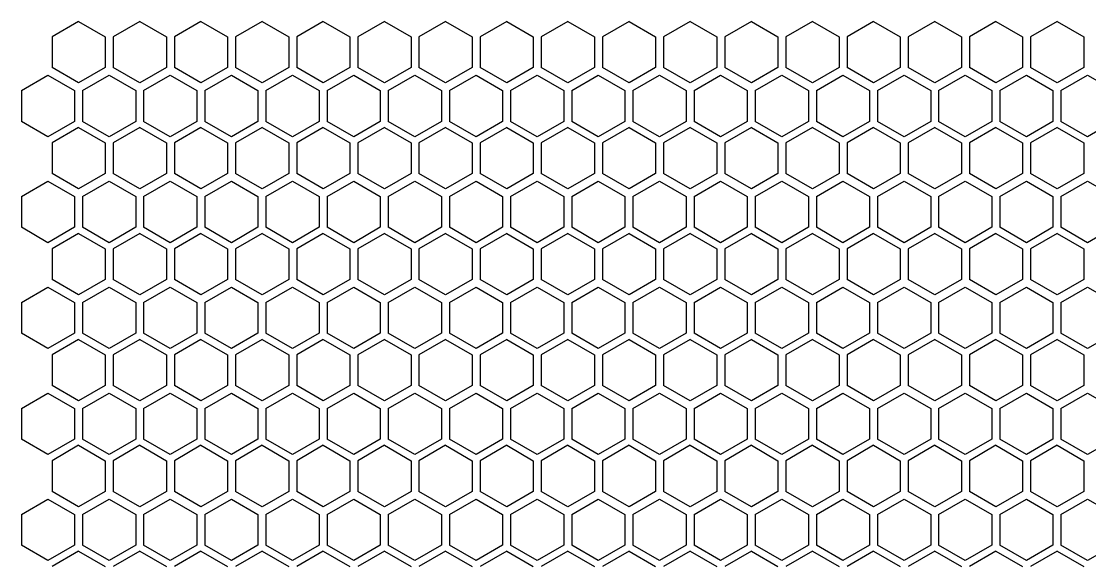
# Model space of a CAD drawing. Header units: millimetres. Extents: x 55614 to 110757, y -66981 to -47484.
# Drawn here: x 63302 to 63462.7, y -50292.7 to -50211.2 of the extents above; entities that cross this region are included whole.
import ezdxf

# ---------------------------------------------------------------- set-up
doc = ezdxf.new("R2010")
doc.units = ezdxf.units.MM
doc.layers.add('4215-0412-2_0', color=7, linetype='Continuous')
doc.layers.add('THICK', color=7, linetype='Continuous', lineweight=0)

# ---------------------------------------------------------------- blocks, each defined once
blk = doc.blocks.new('2-1725')
at = {"layer": '4215-0412-2_0', "color": 7, "linetype": 'Continuous'}
for p, q in [((-17776.18, -71637.27), (-17780.18, -71639.58)), ((-17776.18, -71637.27), (-17772.18, -71639.58)), ((-17766.98, -71637.27), (-17770.98, -71639.58)), ((-17766.98, -71637.27), (-17762.98, -71639.58)), ((-17757.78, -71637.27), (-17761.78, -71639.58)), ((-17757.78, -71637.27), (-17753.78, -71639.58)), ((-17748.58, -71637.27), (-17752.58, -71639.58)), ((-17748.58, -71637.27), (-17744.58, -71639.58)), ((-17739.38, -71637.27), (-17743.38, -71639.58)), ((-17739.38, -71637.27), (-17735.38, -71639.58)), ((-17730.18, -71637.27), (-17734.18, -71639.58)), ((-17730.18, -71637.27), (-17726.18, -71639.58)), ((-17720.98, -71637.27), (-17724.98, -71639.58)), ((-17720.98, -71637.27), (-17716.98, -71639.58)), ((-17711.78, -71637.27), (-17715.78, -71639.58)), ((-17711.78, -71637.27), (-17707.78, -71639.58)), ((-17702.58, -71637.27), (-17706.58, -71639.58)), ((-17702.58, -71637.27), (-17698.58, -71639.58)), ((-17693.38, -71637.27), (-17697.38, -71639.58)), ((-17693.38, -71637.27), (-17689.38, -71639.58)), ((-17684.18, -71637.27), (-17688.18, -71639.58)), ((-17684.18, -71637.27), (-17680.18, -71639.58)), ((-17674.98, -71637.27), (-17678.98, -71639.58)), ((-17674.98, -71637.27), (-17670.98, -71639.58)), ((-17665.78, -71637.27), (-17669.78, -71639.58)), ((-17665.78, -71637.27), (-17661.78, -71639.58)), ((-17656.58, -71637.27), (-17660.58, -71639.58)), ((-17656.58, -71637.27), (-17652.58, -71639.58)), ((-17647.38, -71637.27), (-17651.38, -71639.58)), ((-17647.38, -71637.27), (-17643.38, -71639.58)), ((-17638.18, -71637.27), (-17642.18, -71639.58)), ((-17638.18, -71637.27), (-17634.18, -71639.58)), ((-17628.98, -71637.27), (-17632.98, -71639.58)), ((-17628.98, -71637.27), (-17624.98, -71639.58)), ((-17780.18, -71639.58), (-17780.18, -71644.2)), ((-17772.18, -71639.58), (-17772.18, -71644.2)), ((-17770.98, -71639.58), (-17770.98, -71644.2)), ((-17762.98, -71639.58), (-17762.98, -71644.2)), ((-17761.78, -71639.58), (-17761.78, -71644.2)), ((-17753.78, -71639.58), (-17753.78, -71644.2)), ((-17752.58, -71639.58), (-17752.58, -71644.2)), ((-17744.58, -71639.58), (-17744.58, -71644.2)), ((-17743.38, -71639.58), (-17743.38, -71644.2)), ((-17735.38, -71639.58), (-17735.38, -71644.2)), ((-17734.18, -71639.58), (-17734.18, -71644.2)), ((-17726.18, -71639.58), (-17726.18, -71644.2)), ((-17724.98, -71639.58), (-17724.98, -71644.2)), ((-17716.98, -71639.58), (-17716.98, -71644.2)), ((-17715.78, -71639.58), (-17715.78, -71644.2)), ((-17707.78, -71639.58), (-17707.78, -71644.2)), ((-17706.58, -71639.58), (-17706.58, -71644.2)), ((-17698.58, -71639.58), (-17698.58, -71644.2)), ((-17697.38, -71639.58), (-17697.38, -71644.2)), ((-17689.38, -71639.58), (-17689.38, -71644.2)), ((-17688.18, -71639.58), (-17688.18, -71644.2)), ((-17680.18, -71639.58), (-17680.18, -71644.2)), ((-17678.98, -71639.58), (-17678.98, -71644.2)), ((-17670.98, -71639.58), (-17670.98, -71644.2)), ((-17669.78, -71639.58), (-17669.78, -71644.2)), ((-17661.78, -71639.58), (-17661.78, -71644.2)), ((-17660.58, -71639.58), (-17660.58, -71644.2)), ((-17652.58, -71639.58), (-17652.58, -71644.2)), ((-17651.38, -71639.58), (-17651.38, -71644.2)), ((-17643.38, -71639.58), (-17643.38, -71644.2)), ((-17642.18, -71639.58), (-17642.18, -71644.2)), ((-17634.18, -71639.58), (-17634.18, -71644.2)), ((-17632.98, -71639.58), (-17632.98, -71644.2)), ((-17624.98, -71639.58), (-17624.98, -71644.2)), ((-17776.18, -71646.51), (-17780.18, -71644.2)), ((-17772.18, -71644.2), (-17776.18, -71646.51)), ((-17766.98, -71646.51), (-17770.98, -71644.2)), ((-17762.98, -71644.2), (-17766.98, -71646.51)), ((-17757.78, -71646.51), (-17761.78, -71644.2)), ((-17753.78, -71644.2), (-17757.78, -71646.51)), ((-17748.58, -71646.51), (-17752.58, -71644.2)), ((-17744.58, -71644.2), (-17748.58, -71646.51)), ((-17739.38, -71646.51), (-17743.38, -71644.2)), ((-17735.38, -71644.2), (-17739.38, -71646.51)), ((-17730.18, -71646.51), (-17734.18, -71644.2)), ((-17726.18, -71644.2), (-17730.18, -71646.51)), ((-17720.98, -71646.51), (-17724.98, -71644.2)), ((-17716.98, -71644.2), (-17720.98, -71646.51)), ((-17711.78, -71646.51), (-17715.78, -71644.2)), ((-17707.78, -71644.2), (-17711.78, -71646.51)), ((-17702.58, -71646.51), (-17706.58, -71644.2)), ((-17698.58, -71644.2), (-17702.58, -71646.51)), ((-17693.38, -71646.51), (-17697.38, -71644.2)), ((-17689.38, -71644.2), (-17693.38, -71646.51)), ((-17684.18, -71646.51), (-17688.18, -71644.2)), ((-17680.18, -71644.2), (-17684.18, -71646.51)), ((-17674.98, -71646.51), (-17678.98, -71644.2)), ((-17670.98, -71644.2), (-17674.98, -71646.51)), ((-17665.78, -71646.51), (-17669.78, -71644.2)), ((-17661.78, -71644.2), (-17665.78, -71646.51)), ((-17656.58, -71646.51), (-17660.58, -71644.2)), ((-17652.58, -71644.2), (-17656.58, -71646.51)), ((-17647.38, -71646.51), (-17651.38, -71644.2)), ((-17643.38, -71644.2), (-17647.38, -71646.51)), ((-17638.18, -71646.51), (-17642.18, -71644.2)), ((-17634.18, -71644.2), (-17638.18, -71646.51)), ((-17628.98, -71646.51), (-17632.98, -71644.2)), ((-17624.98, -71644.2), (-17628.98, -71646.51)), ((-17784.8, -71647.67), (-17780.8, -71645.36)), ((-17780.8, -71645.36), (-17776.8, -71647.67)), ((-17775.6, -71647.67), (-17771.6, -71645.36)), ((-17771.6, -71645.36), (-17767.6, -71647.67)), ((-17766.4, -71647.67), (-17762.4, -71645.36)), ((-17762.4, -71645.36), (-17758.4, -71647.67)), ((-17757.2, -71647.67), (-17753.2, -71645.36)), ((-17753.2, -71645.36), (-17749.2, -71647.67)), ((-17748, -71647.67), (-17744, -71645.36)), ((-17744, -71645.36), (-17740, -71647.67)), ((-17738.8, -71647.67), (-17734.8, -71645.36)), ((-17734.8, -71645.36), (-17730.8, -71647.67)), ((-17729.6, -71647.67), (-17725.6, -71645.36)), ((-17725.6, -71645.36), (-17721.6, -71647.67)), ((-17720.4, -71647.67), (-17716.4, -71645.36)), ((-17716.4, -71645.36), (-17712.4, -71647.67)), ((-17711.2, -71647.67), (-17707.2, -71645.36)), ((-17707.2, -71645.36), (-17703.2, -71647.67)), ((-17702, -71647.67), (-17698, -71645.36)), ((-17698, -71645.36), (-17694, -71647.67)), ((-17692.8, -71647.67), (-17688.8, -71645.36)), ((-17688.8, -71645.36), (-17684.8, -71647.67)), ((-17683.6, -71647.67), (-17679.6, -71645.36)), ((-17679.6, -71645.36), (-17675.6, -71647.67)), ((-17674.4, -71647.67), (-17670.4, -71645.36)), ((-17670.4, -71645.36), (-17666.4, -71647.67)), ((-17665.2, -71647.67), (-17661.2, -71645.36)), ((-17661.2, -71645.36), (-17657.2, -71647.67)), ((-17656, -71647.67), (-17652, -71645.36)), ((-17652, -71645.36), (-17648, -71647.67)), ((-17646.8, -71647.67), (-17642.8, -71645.36)), ((-17642.8, -71645.36), (-17638.8, -71647.67)), ((-17637.6, -71647.67), (-17633.6, -71645.36)), ((-17633.6, -71645.36), (-17629.6, -71647.67)), ((-17628.4, -71647.67), (-17624.4, -71645.36)), ((-17624.4, -71645.36), (-17620.4, -71647.67)), ((-17784.8, -71647.67), (-17784.8, -71652.29)), ((-17776.8, -71647.67), (-17776.8, -71652.29)), ((-17775.6, -71647.67), (-17775.6, -71652.29)), ((-17767.6, -71647.67), (-17767.6, -71652.29)), ((-17766.4, -71647.67), (-17766.4, -71652.29)), ((-17758.4, -71647.67), (-17758.4, -71652.29)), ((-17757.2, -71647.67), (-17757.2, -71652.29)), ((-17749.2, -71647.67), (-17749.2, -71652.29)), ((-17748, -71647.67), (-17748, -71652.29)), ((-17740, -71647.67), (-17740, -71652.29)), ((-17738.8, -71647.67), (-17738.8, -71652.29)), ((-17730.8, -71647.67), (-17730.8, -71652.29)), ((-17729.6, -71647.67), (-17729.6, -71652.29)), ((-17721.6, -71647.67), (-17721.6, -71652.29)), ((-17720.4, -71647.67), (-17720.4, -71652.29)), ((-17712.4, -71647.67), (-17712.4, -71652.29)), ((-17711.2, -71647.67), (-17711.2, -71652.29)), ((-17703.2, -71647.67), (-17703.2, -71652.29)), ((-17702, -71647.67), (-17702, -71652.29)), ((-17694, -71647.67), (-17694, -71652.29)), ((-17692.8, -71647.67), (-17692.8, -71652.29)), ((-17684.8, -71647.67), (-17684.8, -71652.29)), ((-17683.6, -71647.67), (-17683.6, -71652.29)), ((-17675.6, -71647.67), (-17675.6, -71652.29)), ((-17674.4, -71647.67), (-17674.4, -71652.29)), ((-17666.4, -71647.67), (-17666.4, -71652.29)), ((-17665.2, -71647.67), (-17665.2, -71652.29)), ((-17657.2, -71647.67), (-17657.2, -71652.29)), ((-17656, -71647.67), (-17656, -71652.29)), ((-17648, -71647.67), (-17648, -71652.29)), ((-17646.8, -71647.67), (-17646.8, -71652.29)), ((-17638.8, -71647.67), (-17638.8, -71652.29)), ((-17637.6, -71647.67), (-17637.6, -71652.29)), ((-17629.6, -71647.67), (-17629.6, -71652.29)), ((-17628.4, -71647.67), (-17628.4, -71652.29)), ((-17780.8, -71654.6), (-17784.8, -71652.29)), ((-17776.8, -71652.29), (-17780.8, -71654.6)), ((-17771.6, -71654.6), (-17775.6, -71652.29)), ((-17767.6, -71652.29), (-17771.6, -71654.6)), ((-17762.4, -71654.6), (-17766.4, -71652.29)), ((-17758.4, -71652.29), (-17762.4, -71654.6)), ((-17753.2, -71654.6), (-17757.2, -71652.29)), ((-17749.2, -71652.29), (-17753.2, -71654.6)), ((-17744, -71654.6), (-17748, -71652.29)), ((-17740, -71652.29), (-17744, -71654.6)), ((-17734.8, -71654.6), (-17738.8, -71652.29)), ((-17730.8, -71652.29), (-17734.8, -71654.6)), ((-17725.6, -71654.6), (-17729.6, -71652.29)), ((-17721.6, -71652.29), (-17725.6, -71654.6)), ((-17716.4, -71654.6), (-17720.4, -71652.29)), ((-17712.4, -71652.29), (-17716.4, -71654.6)), ((-17707.2, -71654.6), (-17711.2, -71652.29)), ((-17703.2, -71652.29), (-17707.2, -71654.6)), ((-17698, -71654.6), (-17702, -71652.29)), ((-17694, -71652.29), (-17698, -71654.6)), ((-17688.8, -71654.6), (-17692.8, -71652.29)), ((-17684.8, -71652.29), (-17688.8, -71654.6)), ((-17679.6, -71654.6), (-17683.6, -71652.29)), ((-17675.6, -71652.29), (-17679.6, -71654.6)), ((-17670.4, -71654.6), (-17674.4, -71652.29)), ((-17666.4, -71652.29), (-17670.4, -71654.6)), ((-17661.2, -71654.6), (-17665.2, -71652.29)), ((-17657.2, -71652.29), (-17661.2, -71654.6)), ((-17652, -71654.6), (-17656, -71652.29)), ((-17648, -71652.29), (-17652, -71654.6)), ((-17642.8, -71654.6), (-17646.8, -71652.29)), ((-17638.8, -71652.29), (-17642.8, -71654.6)), ((-17633.6, -71654.6), (-17637.6, -71652.29)), ((-17629.6, -71652.29), (-17633.6, -71654.6)), ((-17624.4, -71654.6), (-17628.4, -71652.29)), ((-17620.4, -71652.29), (-17624.4, -71654.6)), ((-17776.18, -71653.2), (-17780.18, -71655.51)), ((-17776.18, -71653.2), (-17772.18, -71655.51)), ((-17766.98, -71653.2), (-17770.98, -71655.51)), ((-17766.98, -71653.2), (-17762.98, -71655.51)), ((-17757.78, -71653.2), (-17761.78, -71655.51)), ((-17757.78, -71653.2), (-17753.78, -71655.51)), ((-17748.58, -71653.2), (-17752.58, -71655.51)), ((-17748.58, -71653.2), (-17744.58, -71655.51)), ((-17739.38, -71653.2), (-17743.38, -71655.51)), ((-17739.38, -71653.2), (-17735.38, -71655.51)), ((-17730.18, -71653.2), (-17734.18, -71655.51)), ((-17730.18, -71653.2), (-17726.18, -71655.51)), ((-17720.98, -71653.2), (-17724.98, -71655.51)), ((-17720.98, -71653.2), (-17716.98, -71655.51)), ((-17711.78, -71653.2), (-17715.78, -71655.51)), ((-17711.78, -71653.2), (-17707.78, -71655.51)), ((-17702.58, -71653.2), (-17706.58, -71655.51)), ((-17702.58, -71653.2), (-17698.58, -71655.51)), ((-17693.38, -71653.2), (-17697.38, -71655.51)), ((-17693.38, -71653.2), (-17689.38, -71655.51)), ((-17684.18, -71653.2), (-17688.18, -71655.51)), ((-17684.18, -71653.2), (-17680.18, -71655.51)), ((-17674.98, -71653.2), (-17678.98, -71655.51)), ((-17674.98, -71653.2), (-17670.98, -71655.51)), ((-17665.78, -71653.2), (-17669.78, -71655.51)), ((-17665.78, -71653.2), (-17661.78, -71655.51)), ((-17656.58, -71653.2), (-17660.58, -71655.51)), ((-17656.58, -71653.2), (-17652.58, -71655.51)), ((-17647.38, -71653.2), (-17651.38, -71655.51)), ((-17647.38, -71653.2), (-17643.38, -71655.51)), ((-17638.18, -71653.2), (-17642.18, -71655.51)), ((-17638.18, -71653.2), (-17634.18, -71655.51)), ((-17628.98, -71653.2), (-17632.98, -71655.51)), ((-17628.98, -71653.2), (-17624.98, -71655.51)), ((-17780.18, -71655.51), (-17780.18, -71660.13)), ((-17772.18, -71655.51), (-17772.18, -71660.13)), ((-17770.98, -71655.51), (-17770.98, -71660.13)), ((-17762.98, -71655.51), (-17762.98, -71660.13)), ((-17761.78, -71655.51), (-17761.78, -71660.13)), ((-17753.78, -71655.51), (-17753.78, -71660.13)), ((-17752.58, -71655.51), (-17752.58, -71660.13)), ((-17744.58, -71655.51), (-17744.58, -71660.13)), ((-17743.38, -71655.51), (-17743.38, -71660.13)), ((-17735.38, -71655.51), (-17735.38, -71660.13)), ((-17734.18, -71655.51), (-17734.18, -71660.13)), ((-17726.18, -71655.51), (-17726.18, -71660.13)), ((-17724.98, -71655.51), (-17724.98, -71660.13)), ((-17716.98, -71655.51), (-17716.98, -71660.13)), ((-17715.78, -71655.51), (-17715.78, -71660.13)), ((-17707.78, -71655.51), (-17707.78, -71660.13)), ((-17706.58, -71655.51), (-17706.58, -71660.13)), ((-17698.58, -71655.51), (-17698.58, -71660.13)), ((-17697.38, -71655.51), (-17697.38, -71660.13)), ((-17689.38, -71655.51), (-17689.38, -71660.13)), ((-17688.18, -71655.51), (-17688.18, -71660.13)), ((-17680.18, -71655.51), (-17680.18, -71660.13)), ((-17678.98, -71655.51), (-17678.98, -71660.13)), ((-17670.98, -71655.51), (-17670.98, -71660.13)), ((-17669.78, -71655.51), (-17669.78, -71660.13)), ((-17661.78, -71655.51), (-17661.78, -71660.13)), ((-17660.58, -71655.51), (-17660.58, -71660.13)), ((-17652.58, -71655.51), (-17652.58, -71660.13)), ((-17651.38, -71655.51), (-17651.38, -71660.13)), ((-17643.38, -71655.51), (-17643.38, -71660.13)), ((-17642.18, -71655.51), (-17642.18, -71660.13)), ((-17634.18, -71655.51), (-17634.18, -71660.13)), ((-17632.98, -71655.51), (-17632.98, -71660.13)), ((-17624.98, -71655.51), (-17624.98, -71660.13)), ((-17776.18, -71662.44), (-17780.18, -71660.13)), ((-17772.18, -71660.13), (-17776.18, -71662.44)), ((-17766.98, -71662.44), (-17770.98, -71660.13)), ((-17762.98, -71660.13), (-17766.98, -71662.44)), ((-17757.78, -71662.44), (-17761.78, -71660.13)), ((-17753.78, -71660.13), (-17757.78, -71662.44)), ((-17748.58, -71662.44), (-17752.58, -71660.13)), ((-17744.58, -71660.13), (-17748.58, -71662.44)), ((-17739.38, -71662.44), (-17743.38, -71660.13)), ((-17735.38, -71660.13), (-17739.38, -71662.44)), ((-17730.18, -71662.44), (-17734.18, -71660.13)), ((-17726.18, -71660.13), (-17730.18, -71662.44)), ((-17720.98, -71662.44), (-17724.98, -71660.13)), ((-17716.98, -71660.13), (-17720.98, -71662.44)), ((-17711.78, -71662.44), (-17715.78, -71660.13)), ((-17707.78, -71660.13), (-17711.78, -71662.44)), ((-17702.58, -71662.44), (-17706.58, -71660.13)), ((-17698.58, -71660.13), (-17702.58, -71662.44)), ((-17693.38, -71662.44), (-17697.38, -71660.13)), ((-17689.38, -71660.13), (-17693.38, -71662.44)), ((-17684.18, -71662.44), (-17688.18, -71660.13)), ((-17680.18, -71660.13), (-17684.18, -71662.44)), ((-17674.98, -71662.44), (-17678.98, -71660.13)), ((-17670.98, -71660.13), (-17674.98, -71662.44)), ((-17665.78, -71662.44), (-17669.78, -71660.13)), ((-17661.78, -71660.13), (-17665.78, -71662.44)), ((-17656.58, -71662.44), (-17660.58, -71660.13)), ((-17652.58, -71660.13), (-17656.58, -71662.44)), ((-17647.38, -71662.44), (-17651.38, -71660.13)), ((-17643.38, -71660.13), (-17647.38, -71662.44)), ((-17638.18, -71662.44), (-17642.18, -71660.13)), ((-17634.18, -71660.13), (-17638.18, -71662.44)), ((-17628.98, -71662.44), (-17632.98, -71660.13)), ((-17624.98, -71660.13), (-17628.98, -71662.44)), ((-17784.8, -71663.6), (-17780.8, -71661.29)), ((-17780.8, -71661.29), (-17776.8, -71663.6)), ((-17775.6, -71663.6), (-17771.6, -71661.29)), ((-17771.6, -71661.29), (-17767.6, -71663.6)), ((-17766.4, -71663.6), (-17762.4, -71661.29)), ((-17762.4, -71661.29), (-17758.4, -71663.6)), ((-17757.2, -71663.6), (-17753.2, -71661.29)), ((-17753.2, -71661.29), (-17749.2, -71663.6)), ((-17748, -71663.6), (-17744, -71661.29)), ((-17744, -71661.29), (-17740, -71663.6)), ((-17738.8, -71663.6), (-17734.8, -71661.29)), ((-17734.8, -71661.29), (-17730.8, -71663.6)), ((-17729.6, -71663.6), (-17725.6, -71661.29)), ((-17725.6, -71661.29), (-17721.6, -71663.6)), ((-17720.4, -71663.6), (-17716.4, -71661.29)), ((-17716.4, -71661.29), (-17712.4, -71663.6)), ((-17711.2, -71663.6), (-17707.2, -71661.29)), ((-17707.2, -71661.29), (-17703.2, -71663.6)), ((-17702, -71663.6), (-17698, -71661.29)), ((-17698, -71661.29), (-17694, -71663.6)), ((-17692.8, -71663.6), (-17688.8, -71661.29)), ((-17688.8, -71661.29), (-17684.8, -71663.6)), ((-17683.6, -71663.6), (-17679.6, -71661.29)), ((-17679.6, -71661.29), (-17675.6, -71663.6)), ((-17674.4, -71663.6), (-17670.4, -71661.29)), ((-17670.4, -71661.29), (-17666.4, -71663.6)), ((-17665.2, -71663.6), (-17661.2, -71661.29)), ((-17661.2, -71661.29), (-17657.2, -71663.6)), ((-17656, -71663.6), (-17652, -71661.29)), ((-17652, -71661.29), (-17648, -71663.6)), ((-17646.8, -71663.6), (-17642.8, -71661.29)), ((-17642.8, -71661.29), (-17638.8, -71663.6)), ((-17637.6, -71663.6), (-17633.6, -71661.29)), ((-17633.6, -71661.29), (-17629.6, -71663.6)), ((-17628.4, -71663.6), (-17624.4, -71661.29)), ((-17624.4, -71661.29), (-17620.4, -71663.6)), ((-17784.8, -71663.6), (-17784.8, -71668.22)), ((-17776.8, -71663.6), (-17776.8, -71668.22)), ((-17775.6, -71663.6), (-17775.6, -71668.22)), ((-17767.6, -71663.6), (-17767.6, -71668.22)), ((-17766.4, -71663.6), (-17766.4, -71668.22)), ((-17758.4, -71663.6), (-17758.4, -71668.22)), ((-17757.2, -71663.6), (-17757.2, -71668.22)), ((-17749.2, -71663.6), (-17749.2, -71668.22)), ((-17748, -71663.6), (-17748, -71668.22)), ((-17740, -71663.6), (-17740, -71668.22)), ((-17738.8, -71663.6), (-17738.8, -71668.22)), ((-17730.8, -71663.6), (-17730.8, -71668.22)), ((-17729.6, -71663.6), (-17729.6, -71668.22)), ((-17721.6, -71663.6), (-17721.6, -71668.22)), ((-17720.4, -71663.6), (-17720.4, -71668.22)), ((-17712.4, -71663.6), (-17712.4, -71668.22)), ((-17711.2, -71663.6), (-17711.2, -71668.22)), ((-17703.2, -71663.6), (-17703.2, -71668.22)), ((-17702, -71663.6), (-17702, -71668.22)), ((-17694, -71663.6), (-17694, -71668.22)), ((-17692.8, -71663.6), (-17692.8, -71668.22)), ((-17684.8, -71663.6), (-17684.8, -71668.22)), ((-17683.6, -71663.6), (-17683.6, -71668.22)), ((-17675.6, -71663.6), (-17675.6, -71668.22)), ((-17674.4, -71663.6), (-17674.4, -71668.22)), ((-17666.4, -71663.6), (-17666.4, -71668.22)), ((-17665.2, -71663.6), (-17665.2, -71668.22)), ((-17657.2, -71663.6), (-17657.2, -71668.22)), ((-17656, -71663.6), (-17656, -71668.22)), ((-17648, -71663.6), (-17648, -71668.22)), ((-17646.8, -71663.6), (-17646.8, -71668.22)), ((-17638.8, -71663.6), (-17638.8, -71668.22)), ((-17637.6, -71663.6), (-17637.6, -71668.22)), ((-17629.6, -71663.6), (-17629.6, -71668.22)), ((-17628.4, -71663.6), (-17628.4, -71668.22)), ((-17780.8, -71670.53), (-17784.8, -71668.22)), ((-17776.8, -71668.22), (-17780.8, -71670.53)), ((-17771.6, -71670.53), (-17775.6, -71668.22)), ((-17767.6, -71668.22), (-17771.6, -71670.53)), ((-17762.4, -71670.53), (-17766.4, -71668.22)), ((-17758.4, -71668.22), (-17762.4, -71670.53)), ((-17753.2, -71670.53), (-17757.2, -71668.22)), ((-17749.2, -71668.22), (-17753.2, -71670.53)), ((-17744, -71670.53), (-17748, -71668.22)), ((-17740, -71668.22), (-17744, -71670.53)), ((-17734.8, -71670.53), (-17738.8, -71668.22)), ((-17730.8, -71668.22), (-17734.8, -71670.53)), ((-17725.6, -71670.53), (-17729.6, -71668.22)), ((-17721.6, -71668.22), (-17725.6, -71670.53)), ((-17716.4, -71670.53), (-17720.4, -71668.22)), ((-17712.4, -71668.22), (-17716.4, -71670.53)), ((-17707.2, -71670.53), (-17711.2, -71668.22)), ((-17703.2, -71668.22), (-17707.2, -71670.53)), ((-17698, -71670.53), (-17702, -71668.22)), ((-17694, -71668.22), (-17698, -71670.53)), ((-17688.8, -71670.53), (-17692.8, -71668.22)), ((-17684.8, -71668.22), (-17688.8, -71670.53)), ((-17679.6, -71670.53), (-17683.6, -71668.22)), ((-17675.6, -71668.22), (-17679.6, -71670.53)), ((-17670.4, -71670.53), (-17674.4, -71668.22)), ((-17666.4, -71668.22), (-17670.4, -71670.53)), ((-17661.2, -71670.53), (-17665.2, -71668.22)), ((-17657.2, -71668.22), (-17661.2, -71670.53)), ((-17652, -71670.53), (-17656, -71668.22)), ((-17648, -71668.22), (-17652, -71670.53)), ((-17642.8, -71670.53), (-17646.8, -71668.22)), ((-17638.8, -71668.22), (-17642.8, -71670.53)), ((-17633.6, -71670.53), (-17637.6, -71668.22)), ((-17629.6, -71668.22), (-17633.6, -71670.53)), ((-17624.4, -71670.53), (-17628.4, -71668.22)), ((-17620.4, -71668.22), (-17624.4, -71670.53)), ((-17776.18, -71669.13), (-17780.18, -71671.44)), ((-17776.18, -71669.13), (-17772.18, -71671.44)), ((-17766.98, -71669.13), (-17770.98, -71671.44)), ((-17766.98, -71669.13), (-17762.98, -71671.44)), ((-17757.78, -71669.13), (-17761.78, -71671.44)), ((-17757.78, -71669.13), (-17753.78, -71671.44)), ((-17748.58, -71669.13), (-17752.58, -71671.44)), ((-17748.58, -71669.13), (-17744.58, -71671.44)), ((-17739.38, -71669.13), (-17743.38, -71671.44)), ((-17739.38, -71669.13), (-17735.38, -71671.44)), ((-17730.18, -71669.13), (-17734.18, -71671.44)), ((-17730.18, -71669.13), (-17726.18, -71671.44)), ((-17720.98, -71669.13), (-17724.98, -71671.44)), ((-17720.98, -71669.13), (-17716.98, -71671.44)), ((-17711.78, -71669.13), (-17715.78, -71671.44)), ((-17711.78, -71669.13), (-17707.78, -71671.44)), ((-17702.58, -71669.13), (-17706.58, -71671.44)), ((-17702.58, -71669.13), (-17698.58, -71671.44)), ((-17693.38, -71669.13), (-17697.38, -71671.44)), ((-17693.38, -71669.13), (-17689.38, -71671.44)), ((-17684.18, -71669.13), (-17688.18, -71671.44)), ((-17684.18, -71669.13), (-17680.18, -71671.44)), ((-17674.98, -71669.13), (-17678.98, -71671.44)), ((-17674.98, -71669.13), (-17670.98, -71671.44)), ((-17665.78, -71669.13), (-17669.78, -71671.44)), ((-17665.78, -71669.13), (-17661.78, -71671.44)), ((-17656.58, -71669.13), (-17660.58, -71671.44)), ((-17656.58, -71669.13), (-17652.58, -71671.44)), ((-17647.38, -71669.13), (-17651.38, -71671.44)), ((-17647.38, -71669.13), (-17643.38, -71671.44)), ((-17638.18, -71669.13), (-17642.18, -71671.44)), ((-17638.18, -71669.13), (-17634.18, -71671.44)), ((-17628.98, -71669.13), (-17632.98, -71671.44)), ((-17628.98, -71669.13), (-17624.98, -71671.44)), ((-17780.18, -71671.44), (-17780.18, -71676.06)), ((-17772.18, -71671.44), (-17772.18, -71676.06)), ((-17770.98, -71671.44), (-17770.98, -71676.06)), ((-17762.98, -71671.44), (-17762.98, -71676.06)), ((-17761.78, -71671.44), (-17761.78, -71676.06)), ((-17753.78, -71671.44), (-17753.78, -71676.06)), ((-17752.58, -71671.44), (-17752.58, -71676.06)), ((-17744.58, -71671.44), (-17744.58, -71676.06)), ((-17743.38, -71671.44), (-17743.38, -71676.06)), ((-17735.38, -71671.44), (-17735.38, -71676.06)), ((-17734.18, -71671.44), (-17734.18, -71676.06)), ((-17726.18, -71671.44), (-17726.18, -71676.06)), ((-17724.98, -71671.44), (-17724.98, -71676.06)), ((-17716.98, -71671.44), (-17716.98, -71676.06)), ((-17715.78, -71671.44), (-17715.78, -71676.06)), ((-17707.78, -71671.44), (-17707.78, -71676.06)), ((-17706.58, -71671.44), (-17706.58, -71676.06)), ((-17698.58, -71671.44), (-17698.58, -71676.06)), ((-17697.38, -71671.44), (-17697.38, -71676.06)), ((-17689.38, -71671.44), (-17689.38, -71676.06)), ((-17688.18, -71671.44), (-17688.18, -71676.06)), ((-17680.18, -71671.44), (-17680.18, -71676.06)), ((-17678.98, -71671.44), (-17678.98, -71676.06)), ((-17670.98, -71671.44), (-17670.98, -71676.06)), ((-17669.78, -71671.44), (-17669.78, -71676.06)), ((-17661.78, -71671.44), (-17661.78, -71676.06)), ((-17660.58, -71671.44), (-17660.58, -71676.06)), ((-17652.58, -71671.44), (-17652.58, -71676.06)), ((-17651.38, -71671.44), (-17651.38, -71676.06)), ((-17643.38, -71671.44), (-17643.38, -71676.06)), ((-17642.18, -71671.44), (-17642.18, -71676.06)), ((-17634.18, -71671.44), (-17634.18, -71676.06)), ((-17632.98, -71671.44), (-17632.98, -71676.06)), ((-17624.98, -71671.44), (-17624.98, -71676.06)), ((-17776.18, -71678.37), (-17780.18, -71676.06)), ((-17772.18, -71676.06), (-17776.18, -71678.37)), ((-17766.98, -71678.37), (-17770.98, -71676.06)), ((-17762.98, -71676.06), (-17766.98, -71678.37)), ((-17757.78, -71678.37), (-17761.78, -71676.06)), ((-17753.78, -71676.06), (-17757.78, -71678.37)), ((-17748.58, -71678.37), (-17752.58, -71676.06)), ((-17744.58, -71676.06), (-17748.58, -71678.37)), ((-17739.38, -71678.37), (-17743.38, -71676.06)), ((-17735.38, -71676.06), (-17739.38, -71678.37)), ((-17730.18, -71678.37), (-17734.18, -71676.06)), ((-17726.18, -71676.06), (-17730.18, -71678.37)), ((-17720.98, -71678.37), (-17724.98, -71676.06)), ((-17716.98, -71676.06), (-17720.98, -71678.37)), ((-17711.78, -71678.37), (-17715.78, -71676.06)), ((-17707.78, -71676.06), (-17711.78, -71678.37)), ((-17702.58, -71678.37), (-17706.58, -71676.06)), ((-17698.58, -71676.06), (-17702.58, -71678.37)), ((-17693.38, -71678.37), (-17697.38, -71676.06)), ((-17689.38, -71676.06), (-17693.38, -71678.37)), ((-17684.18, -71678.37), (-17688.18, -71676.06)), ((-17680.18, -71676.06), (-17684.18, -71678.37)), ((-17674.98, -71678.37), (-17678.98, -71676.06)), ((-17670.98, -71676.06), (-17674.98, -71678.37)), ((-17665.78, -71678.37), (-17669.78, -71676.06)), ((-17661.78, -71676.06), (-17665.78, -71678.37)), ((-17656.58, -71678.37), (-17660.58, -71676.06)), ((-17652.58, -71676.06), (-17656.58, -71678.37)), ((-17647.38, -71678.37), (-17651.38, -71676.06)), ((-17643.38, -71676.06), (-17647.38, -71678.37)), ((-17638.18, -71678.37), (-17642.18, -71676.06)), ((-17634.18, -71676.06), (-17638.18, -71678.37)), ((-17628.98, -71678.37), (-17632.98, -71676.06)), ((-17624.98, -71676.06), (-17628.98, -71678.37)), ((-17784.8, -71679.53), (-17780.8, -71677.22)), ((-17780.8, -71677.22), (-17776.8, -71679.53)), ((-17775.6, -71679.53), (-17771.6, -71677.22)), ((-17771.6, -71677.22), (-17767.6, -71679.53)), ((-17766.4, -71679.53), (-17762.4, -71677.22)), ((-17762.4, -71677.22), (-17758.4, -71679.53)), ((-17757.2, -71679.53), (-17753.2, -71677.22)), ((-17753.2, -71677.22), (-17749.2, -71679.53)), ((-17748, -71679.53), (-17744, -71677.22)), ((-17744, -71677.22), (-17740, -71679.53)), ((-17738.8, -71679.53), (-17734.8, -71677.22)), ((-17734.8, -71677.22), (-17730.8, -71679.53)), ((-17729.6, -71679.53), (-17725.6, -71677.22)), ((-17725.6, -71677.22), (-17721.6, -71679.53)), ((-17720.4, -71679.53), (-17716.4, -71677.22)), ((-17716.4, -71677.22), (-17712.4, -71679.53)), ((-17711.2, -71679.53), (-17707.2, -71677.22)), ((-17707.2, -71677.22), (-17703.2, -71679.53)), ((-17702, -71679.53), (-17698, -71677.22)), ((-17698, -71677.22), (-17694, -71679.53)), ((-17692.8, -71679.53), (-17688.8, -71677.22)), ((-17688.8, -71677.22), (-17684.8, -71679.53)), ((-17683.6, -71679.53), (-17679.6, -71677.22)), ((-17679.6, -71677.22), (-17675.6, -71679.53)), ((-17674.4, -71679.53), (-17670.4, -71677.22)), ((-17670.4, -71677.22), (-17666.4, -71679.53)), ((-17665.2, -71679.53), (-17661.2, -71677.22)), ((-17661.2, -71677.22), (-17657.2, -71679.53)), ((-17656, -71679.53), (-17652, -71677.22)), ((-17652, -71677.22), (-17648, -71679.53)), ((-17646.8, -71679.53), (-17642.8, -71677.22)), ((-17642.8, -71677.22), (-17638.8, -71679.53)), ((-17637.6, -71679.53), (-17633.6, -71677.22)), ((-17633.6, -71677.22), (-17629.6, -71679.53)), ((-17628.4, -71679.53), (-17624.4, -71677.22)), ((-17624.4, -71677.22), (-17620.4, -71679.53)), ((-17784.8, -71679.53), (-17784.8, -71684.15)), ((-17776.8, -71679.53), (-17776.8, -71684.15)), ((-17775.6, -71679.53), (-17775.6, -71684.15)), ((-17767.6, -71679.53), (-17767.6, -71684.15)), ((-17766.4, -71679.53), (-17766.4, -71684.15)), ((-17758.4, -71679.53), (-17758.4, -71684.15)), ((-17757.2, -71679.53), (-17757.2, -71684.15)), ((-17749.2, -71679.53), (-17749.2, -71684.15)), ((-17748, -71679.53), (-17748, -71684.15)), ((-17740, -71679.53), (-17740, -71684.15)), ((-17738.8, -71679.53), (-17738.8, -71684.15)), ((-17730.8, -71679.53), (-17730.8, -71684.15)), ((-17729.6, -71679.53), (-17729.6, -71684.15)), ((-17721.6, -71679.53), (-17721.6, -71684.15)), ((-17720.4, -71679.53), (-17720.4, -71684.15)), ((-17712.4, -71679.53), (-17712.4, -71684.15)), ((-17711.2, -71679.53), (-17711.2, -71684.15)), ((-17703.2, -71679.53), (-17703.2, -71684.15)), ((-17702, -71679.53), (-17702, -71684.15)), ((-17694, -71679.53), (-17694, -71684.15)), ((-17692.8, -71679.53), (-17692.8, -71684.15)), ((-17684.8, -71679.53), (-17684.8, -71684.15)), ((-17683.6, -71679.53), (-17683.6, -71684.15)), ((-17675.6, -71679.53), (-17675.6, -71684.15)), ((-17674.4, -71679.53), (-17674.4, -71684.15)), ((-17666.4, -71679.53), (-17666.4, -71684.15)), ((-17665.2, -71679.53), (-17665.2, -71684.15)), ((-17657.2, -71679.53), (-17657.2, -71684.15)), ((-17656, -71679.53), (-17656, -71684.15)), ((-17648, -71679.53), (-17648, -71684.15)), ((-17646.8, -71679.53), (-17646.8, -71684.15)), ((-17638.8, -71679.53), (-17638.8, -71684.15)), ((-17637.6, -71679.53), (-17637.6, -71684.15)), ((-17629.6, -71679.53), (-17629.6, -71684.15)), ((-17628.4, -71679.53), (-17628.4, -71684.15)), ((-17780.8, -71686.46), (-17784.8, -71684.15)), ((-17776.8, -71684.15), (-17780.8, -71686.46)), ((-17771.6, -71686.46), (-17775.6, -71684.15)), ((-17767.6, -71684.15), (-17771.6, -71686.46)), ((-17762.4, -71686.46), (-17766.4, -71684.15)), ((-17758.4, -71684.15), (-17762.4, -71686.46)), ((-17753.2, -71686.46), (-17757.2, -71684.15)), ((-17749.2, -71684.15), (-17753.2, -71686.46)), ((-17744, -71686.46), (-17748, -71684.15)), ((-17740, -71684.15), (-17744, -71686.46)), ((-17734.8, -71686.46), (-17738.8, -71684.15)), ((-17730.8, -71684.15), (-17734.8, -71686.46)), ((-17725.6, -71686.46), (-17729.6, -71684.15)), ((-17721.6, -71684.15), (-17725.6, -71686.46)), ((-17716.4, -71686.46), (-17720.4, -71684.15)), ((-17712.4, -71684.15), (-17716.4, -71686.46)), ((-17707.2, -71686.46), (-17711.2, -71684.15)), ((-17703.2, -71684.15), (-17707.2, -71686.46)), ((-17698, -71686.46), (-17702, -71684.15)), ((-17694, -71684.15), (-17698, -71686.46)), ((-17688.8, -71686.46), (-17692.8, -71684.15)), ((-17684.8, -71684.15), (-17688.8, -71686.46)), ((-17679.6, -71686.46), (-17683.6, -71684.15)), ((-17675.6, -71684.15), (-17679.6, -71686.46)), ((-17670.4, -71686.46), (-17674.4, -71684.15)), ((-17666.4, -71684.15), (-17670.4, -71686.46)), ((-17661.2, -71686.46), (-17665.2, -71684.15)), ((-17657.2, -71684.15), (-17661.2, -71686.46)), ((-17652, -71686.46), (-17656, -71684.15)), ((-17648, -71684.15), (-17652, -71686.46)), ((-17642.8, -71686.46), (-17646.8, -71684.15)), ((-17638.8, -71684.15), (-17642.8, -71686.46)), ((-17633.6, -71686.46), (-17637.6, -71684.15)), ((-17629.6, -71684.15), (-17633.6, -71686.46)), ((-17624.4, -71686.46), (-17628.4, -71684.15)), ((-17620.4, -71684.15), (-17624.4, -71686.46)), ((-17776.18, -71685.06), (-17780.18, -71687.37)), ((-17776.18, -71685.06), (-17772.18, -71687.37)), ((-17766.98, -71685.06), (-17770.98, -71687.37)), ((-17766.98, -71685.06), (-17762.98, -71687.37)), ((-17757.78, -71685.06), (-17761.78, -71687.37)), ((-17757.78, -71685.06), (-17753.78, -71687.37)), ((-17748.58, -71685.06), (-17752.58, -71687.37)), ((-17748.58, -71685.06), (-17744.58, -71687.37)), ((-17739.38, -71685.06), (-17743.38, -71687.37)), ((-17739.38, -71685.06), (-17735.38, -71687.37)), ((-17730.18, -71685.06), (-17734.18, -71687.37)), ((-17730.18, -71685.06), (-17726.18, -71687.37)), ((-17720.98, -71685.06), (-17724.98, -71687.37)), ((-17720.98, -71685.06), (-17716.98, -71687.37)), ((-17711.78, -71685.06), (-17715.78, -71687.37)), ((-17711.78, -71685.06), (-17707.78, -71687.37)), ((-17702.58, -71685.06), (-17706.58, -71687.37)), ((-17702.58, -71685.06), (-17698.58, -71687.37)), ((-17693.38, -71685.06), (-17697.38, -71687.37)), ((-17693.38, -71685.06), (-17689.38, -71687.37)), ((-17684.18, -71685.06), (-17688.18, -71687.37)), ((-17684.18, -71685.06), (-17680.18, -71687.37)), ((-17674.98, -71685.06), (-17678.98, -71687.37)), ((-17674.98, -71685.06), (-17670.98, -71687.37)), ((-17665.78, -71685.06), (-17669.78, -71687.37)), ((-17665.78, -71685.06), (-17661.78, -71687.37)), ((-17656.58, -71685.06), (-17660.58, -71687.37)), ((-17656.58, -71685.06), (-17652.58, -71687.37)), ((-17647.38, -71685.06), (-17651.38, -71687.37)), ((-17647.38, -71685.06), (-17643.38, -71687.37)), ((-17638.18, -71685.06), (-17642.18, -71687.37)), ((-17638.18, -71685.06), (-17634.18, -71687.37)), ((-17628.98, -71685.06), (-17632.98, -71687.37)), ((-17628.98, -71685.06), (-17624.98, -71687.37)), ((-17780.18, -71687.37), (-17780.18, -71691.99)), ((-17772.18, -71687.37), (-17772.18, -71691.99)), ((-17770.98, -71687.37), (-17770.98, -71691.99)), ((-17762.98, -71687.37), (-17762.98, -71691.99)), ((-17761.78, -71687.37), (-17761.78, -71691.99)), ((-17753.78, -71687.37), (-17753.78, -71691.99)), ((-17752.58, -71687.37), (-17752.58, -71691.99)), ((-17744.58, -71687.37), (-17744.58, -71691.99)), ((-17743.38, -71687.37), (-17743.38, -71691.99)), ((-17735.38, -71687.37), (-17735.38, -71691.99)), ((-17734.18, -71687.37), (-17734.18, -71691.99)), ((-17726.18, -71687.37), (-17726.18, -71691.99)), ((-17724.98, -71687.37), (-17724.98, -71691.99)), ((-17716.98, -71687.37), (-17716.98, -71691.99)), ((-17715.78, -71687.37), (-17715.78, -71691.99)), ((-17707.78, -71687.37), (-17707.78, -71691.99)), ((-17706.58, -71687.37), (-17706.58, -71691.99)), ((-17698.58, -71687.37), (-17698.58, -71691.99)), ((-17697.38, -71687.37), (-17697.38, -71691.99)), ((-17689.38, -71687.37), (-17689.38, -71691.99)), ((-17688.18, -71687.37), (-17688.18, -71691.99)), ((-17680.18, -71687.37), (-17680.18, -71691.99)), ((-17678.98, -71687.37), (-17678.98, -71691.99)), ((-17670.98, -71687.37), (-17670.98, -71691.99)), ((-17669.78, -71687.37), (-17669.78, -71691.99)), ((-17661.78, -71687.37), (-17661.78, -71691.99)), ((-17660.58, -71687.37), (-17660.58, -71691.99)), ((-17652.58, -71687.37), (-17652.58, -71691.99)), ((-17651.38, -71687.37), (-17651.38, -71691.99)), ((-17643.38, -71687.37), (-17643.38, -71691.99)), ((-17642.18, -71687.37), (-17642.18, -71691.99)), ((-17634.18, -71687.37), (-17634.18, -71691.99)), ((-17632.98, -71687.37), (-17632.98, -71691.99)), ((-17624.98, -71687.37), (-17624.98, -71691.99)), ((-17776.18, -71694.3), (-17780.18, -71691.99)), ((-17772.18, -71691.99), (-17776.18, -71694.3)), ((-17766.98, -71694.3), (-17770.98, -71691.99)), ((-17762.98, -71691.99), (-17766.98, -71694.3)), ((-17757.78, -71694.3), (-17761.78, -71691.99)), ((-17753.78, -71691.99), (-17757.78, -71694.3)), ((-17748.58, -71694.3), (-17752.58, -71691.99)), ((-17744.58, -71691.99), (-17748.58, -71694.3)), ((-17739.38, -71694.3), (-17743.38, -71691.99)), ((-17735.38, -71691.99), (-17739.38, -71694.3)), ((-17730.18, -71694.3), (-17734.18, -71691.99)), ((-17726.18, -71691.99), (-17730.18, -71694.3)), ((-17720.98, -71694.3), (-17724.98, -71691.99)), ((-17716.98, -71691.99), (-17720.98, -71694.3)), ((-17711.78, -71694.3), (-17715.78, -71691.99)), ((-17707.78, -71691.99), (-17711.78, -71694.3)), ((-17702.58, -71694.3), (-17706.58, -71691.99)), ((-17698.58, -71691.99), (-17702.58, -71694.3)), ((-17693.38, -71694.3), (-17697.38, -71691.99)), ((-17689.38, -71691.99), (-17693.38, -71694.3)), ((-17684.18, -71694.3), (-17688.18, -71691.99)), ((-17680.18, -71691.99), (-17684.18, -71694.3)), ((-17674.98, -71694.3), (-17678.98, -71691.99)), ((-17670.98, -71691.99), (-17674.98, -71694.3)), ((-17665.78, -71694.3), (-17669.78, -71691.99)), ((-17661.78, -71691.99), (-17665.78, -71694.3)), ((-17656.58, -71694.3), (-17660.58, -71691.99)), ((-17652.58, -71691.99), (-17656.58, -71694.3)), ((-17647.38, -71694.3), (-17651.38, -71691.99)), ((-17643.38, -71691.99), (-17647.38, -71694.3)), ((-17638.18, -71694.3), (-17642.18, -71691.99)), ((-17634.18, -71691.99), (-17638.18, -71694.3)), ((-17628.98, -71694.3), (-17632.98, -71691.99)), ((-17624.98, -71691.99), (-17628.98, -71694.3)), ((-17784.8, -71695.46), (-17780.8, -71693.15)), ((-17780.8, -71693.15), (-17776.8, -71695.46)), ((-17775.6, -71695.46), (-17771.6, -71693.15)), ((-17771.6, -71693.15), (-17767.6, -71695.46)), ((-17766.4, -71695.46), (-17762.4, -71693.15)), ((-17762.4, -71693.15), (-17758.4, -71695.46)), ((-17757.2, -71695.46), (-17753.2, -71693.15)), ((-17753.2, -71693.15), (-17749.2, -71695.46)), ((-17748, -71695.46), (-17744, -71693.15)), ((-17744, -71693.15), (-17740, -71695.46)), ((-17738.8, -71695.46), (-17734.8, -71693.15)), ((-17734.8, -71693.15), (-17730.8, -71695.46)), ((-17729.6, -71695.46), (-17725.6, -71693.15)), ((-17725.6, -71693.15), (-17721.6, -71695.46)), ((-17720.4, -71695.46), (-17716.4, -71693.15)), ((-17716.4, -71693.15), (-17712.4, -71695.46)), ((-17711.2, -71695.46), (-17707.2, -71693.15)), ((-17707.2, -71693.15), (-17703.2, -71695.46)), ((-17702, -71695.46), (-17698, -71693.15)), ((-17698, -71693.15), (-17694, -71695.46)), ((-17692.8, -71695.46), (-17688.8, -71693.15)), ((-17688.8, -71693.15), (-17684.8, -71695.46)), ((-17683.6, -71695.46), (-17679.6, -71693.15)), ((-17679.6, -71693.15), (-17675.6, -71695.46)), ((-17674.4, -71695.46), (-17670.4, -71693.15)), ((-17670.4, -71693.15), (-17666.4, -71695.46)), ((-17665.2, -71695.46), (-17661.2, -71693.15)), ((-17661.2, -71693.15), (-17657.2, -71695.46)), ((-17656, -71695.46), (-17652, -71693.15)), ((-17652, -71693.15), (-17648, -71695.46)), ((-17646.8, -71695.46), (-17642.8, -71693.15)), ((-17642.8, -71693.15), (-17638.8, -71695.46)), ((-17637.6, -71695.46), (-17633.6, -71693.15)), ((-17633.6, -71693.15), (-17629.6, -71695.46)), ((-17628.4, -71695.46), (-17624.4, -71693.15)), ((-17624.4, -71693.15), (-17620.4, -71695.46)), ((-17784.8, -71695.46), (-17784.8, -71700.08)), ((-17776.8, -71695.46), (-17776.8, -71700.08)), ((-17775.6, -71695.46), (-17775.6, -71700.08)), ((-17767.6, -71695.46), (-17767.6, -71700.08)), ((-17766.4, -71695.46), (-17766.4, -71700.08)), ((-17758.4, -71695.46), (-17758.4, -71700.08)), ((-17757.2, -71695.46), (-17757.2, -71700.08)), ((-17749.2, -71695.46), (-17749.2, -71700.08)), ((-17748, -71695.46), (-17748, -71700.08)), ((-17740, -71695.46), (-17740, -71700.08)), ((-17738.8, -71695.46), (-17738.8, -71700.08)), ((-17730.8, -71695.46), (-17730.8, -71700.08)), ((-17729.6, -71695.46), (-17729.6, -71700.08)), ((-17721.6, -71695.46), (-17721.6, -71700.08)), ((-17720.4, -71695.46), (-17720.4, -71700.08)), ((-17712.4, -71695.46), (-17712.4, -71700.08)), ((-17711.2, -71695.46), (-17711.2, -71700.08)), ((-17703.2, -71695.46), (-17703.2, -71700.08)), ((-17702, -71695.46), (-17702, -71700.08)), ((-17694, -71695.46), (-17694, -71700.08)), ((-17692.8, -71695.46), (-17692.8, -71700.08)), ((-17684.8, -71695.46), (-17684.8, -71700.08)), ((-17683.6, -71695.46), (-17683.6, -71700.08)), ((-17675.6, -71695.46), (-17675.6, -71700.08)), ((-17674.4, -71695.46), (-17674.4, -71700.08)), ((-17666.4, -71695.46), (-17666.4, -71700.08)), ((-17665.2, -71695.46), (-17665.2, -71700.08)), ((-17657.2, -71695.46), (-17657.2, -71700.08)), ((-17656, -71695.46), (-17656, -71700.08)), ((-17648, -71695.46), (-17648, -71700.08)), ((-17646.8, -71695.46), (-17646.8, -71700.08)), ((-17638.8, -71695.46), (-17638.8, -71700.08)), ((-17637.6, -71695.46), (-17637.6, -71700.08)), ((-17629.6, -71695.46), (-17629.6, -71700.08)), ((-17628.4, -71695.46), (-17628.4, -71700.08)), ((-17780.8, -71702.39), (-17784.8, -71700.08)), ((-17776.8, -71700.08), (-17780.8, -71702.39)), ((-17771.6, -71702.39), (-17775.6, -71700.08)), ((-17767.6, -71700.08), (-17771.6, -71702.39)), ((-17762.4, -71702.39), (-17766.4, -71700.08)), ((-17758.4, -71700.08), (-17762.4, -71702.39)), ((-17753.2, -71702.39), (-17757.2, -71700.08)), ((-17749.2, -71700.08), (-17753.2, -71702.39)), ((-17744, -71702.39), (-17748, -71700.08)), ((-17740, -71700.08), (-17744, -71702.39)), ((-17734.8, -71702.39), (-17738.8, -71700.08)), ((-17730.8, -71700.08), (-17734.8, -71702.39)), ((-17725.6, -71702.39), (-17729.6, -71700.08)), ((-17721.6, -71700.08), (-17725.6, -71702.39)), ((-17716.4, -71702.39), (-17720.4, -71700.08)), ((-17712.4, -71700.08), (-17716.4, -71702.39)), ((-17707.2, -71702.39), (-17711.2, -71700.08)), ((-17703.2, -71700.08), (-17707.2, -71702.39)), ((-17698, -71702.39), (-17702, -71700.08)), ((-17694, -71700.08), (-17698, -71702.39)), ((-17688.8, -71702.39), (-17692.8, -71700.08)), ((-17684.8, -71700.08), (-17688.8, -71702.39)), ((-17679.6, -71702.39), (-17683.6, -71700.08)), ((-17675.6, -71700.08), (-17679.6, -71702.39)), ((-17670.4, -71702.39), (-17674.4, -71700.08)), ((-17666.4, -71700.08), (-17670.4, -71702.39)), ((-17661.2, -71702.39), (-17665.2, -71700.08)), ((-17657.2, -71700.08), (-17661.2, -71702.39)), ((-17652, -71702.39), (-17656, -71700.08)), ((-17648, -71700.08), (-17652, -71702.39)), ((-17642.8, -71702.39), (-17646.8, -71700.08)), ((-17638.8, -71700.08), (-17642.8, -71702.39)), ((-17633.6, -71702.39), (-17637.6, -71700.08)), ((-17629.6, -71700.08), (-17633.6, -71702.39)), ((-17624.4, -71702.39), (-17628.4, -71700.08)), ((-17620.4, -71700.08), (-17624.4, -71702.39)), ((-17776.18, -71700.99), (-17780.18, -71703.3)), ((-17776.18, -71700.99), (-17772.18, -71703.3)), ((-17766.98, -71700.99), (-17770.98, -71703.3)), ((-17766.98, -71700.99), (-17762.98, -71703.3)), ((-17757.78, -71700.99), (-17761.78, -71703.3)), ((-17757.78, -71700.99), (-17753.78, -71703.3)), ((-17748.58, -71700.99), (-17752.58, -71703.3)), ((-17748.58, -71700.99), (-17744.58, -71703.3)), ((-17739.38, -71700.99), (-17743.38, -71703.3)), ((-17739.38, -71700.99), (-17735.38, -71703.3)), ((-17730.18, -71700.99), (-17734.18, -71703.3)), ((-17730.18, -71700.99), (-17726.18, -71703.3)), ((-17720.98, -71700.99), (-17724.98, -71703.3)), ((-17720.98, -71700.99), (-17716.98, -71703.3)), ((-17711.78, -71700.99), (-17715.78, -71703.3)), ((-17711.78, -71700.99), (-17707.78, -71703.3)), ((-17702.58, -71700.99), (-17706.58, -71703.3)), ((-17702.58, -71700.99), (-17698.58, -71703.3)), ((-17693.38, -71700.99), (-17697.38, -71703.3)), ((-17693.38, -71700.99), (-17689.38, -71703.3)), ((-17684.18, -71700.99), (-17688.18, -71703.3)), ((-17684.18, -71700.99), (-17680.18, -71703.3)), ((-17674.98, -71700.99), (-17678.98, -71703.3)), ((-17674.98, -71700.99), (-17670.98, -71703.3)), ((-17665.78, -71700.99), (-17669.78, -71703.3)), ((-17665.78, -71700.99), (-17661.78, -71703.3)), ((-17656.58, -71700.99), (-17660.58, -71703.3)), ((-17656.58, -71700.99), (-17652.58, -71703.3)), ((-17647.38, -71700.99), (-17651.38, -71703.3)), ((-17647.38, -71700.99), (-17643.38, -71703.3)), ((-17638.18, -71700.99), (-17642.18, -71703.3)), ((-17638.18, -71700.99), (-17634.18, -71703.3)), ((-17628.98, -71700.99), (-17632.98, -71703.3)), ((-17628.98, -71700.99), (-17624.98, -71703.3)), ((-17780.18, -71703.3), (-17780.18, -71707.92)), ((-17772.18, -71703.3), (-17772.18, -71707.92)), ((-17770.98, -71703.3), (-17770.98, -71707.92)), ((-17762.98, -71703.3), (-17762.98, -71707.92)), ((-17761.78, -71703.3), (-17761.78, -71707.92)), ((-17753.78, -71703.3), (-17753.78, -71707.92)), ((-17752.58, -71703.3), (-17752.58, -71707.92)), ((-17744.58, -71703.3), (-17744.58, -71707.92)), ((-17743.38, -71703.3), (-17743.38, -71707.92)), ((-17735.38, -71703.3), (-17735.38, -71707.92)), ((-17734.18, -71703.3), (-17734.18, -71707.92)), ((-17726.18, -71703.3), (-17726.18, -71707.92)), ((-17724.98, -71703.3), (-17724.98, -71707.92)), ((-17716.98, -71703.3), (-17716.98, -71707.92)), ((-17715.78, -71703.3), (-17715.78, -71707.92)), ((-17707.78, -71703.3), (-17707.78, -71707.92)), ((-17706.58, -71703.3), (-17706.58, -71707.92)), ((-17698.58, -71703.3), (-17698.58, -71707.92)), ((-17697.38, -71703.3), (-17697.38, -71707.92)), ((-17689.38, -71703.3), (-17689.38, -71707.92)), ((-17688.18, -71703.3), (-17688.18, -71707.92)), ((-17680.18, -71703.3), (-17680.18, -71707.92)), ((-17678.98, -71703.3), (-17678.98, -71707.92)), ((-17670.98, -71703.3), (-17670.98, -71707.92)), ((-17669.78, -71703.3), (-17669.78, -71707.92)), ((-17661.78, -71703.3), (-17661.78, -71707.92)), ((-17660.58, -71703.3), (-17660.58, -71707.92)), ((-17652.58, -71703.3), (-17652.58, -71707.92)), ((-17651.38, -71703.3), (-17651.38, -71707.92)), ((-17643.38, -71703.3), (-17643.38, -71707.92)), ((-17642.18, -71703.3), (-17642.18, -71707.92)), ((-17634.18, -71703.3), (-17634.18, -71707.92)), ((-17632.98, -71703.3), (-17632.98, -71707.92)), ((-17624.98, -71703.3), (-17624.98, -71707.92)), ((-17776.18, -71710.23), (-17780.18, -71707.92)), ((-17772.18, -71707.92), (-17776.18, -71710.23)), ((-17766.98, -71710.23), (-17770.98, -71707.92)), ((-17762.98, -71707.92), (-17766.98, -71710.23)), ((-17757.78, -71710.23), (-17761.78, -71707.92)), ((-17753.78, -71707.92), (-17757.78, -71710.23)), ((-17748.58, -71710.23), (-17752.58, -71707.92)), ((-17744.58, -71707.92), (-17748.58, -71710.23)), ((-17739.38, -71710.23), (-17743.38, -71707.92)), ((-17735.38, -71707.92), (-17739.38, -71710.23)), ((-17730.18, -71710.23), (-17734.18, -71707.92)), ((-17726.18, -71707.92), (-17730.18, -71710.23)), ((-17720.98, -71710.23), (-17724.98, -71707.92)), ((-17716.98, -71707.92), (-17720.98, -71710.23)), ((-17711.78, -71710.23), (-17715.78, -71707.92)), ((-17707.78, -71707.92), (-17711.78, -71710.23)), ((-17702.58, -71710.23), (-17706.58, -71707.92)), ((-17698.58, -71707.92), (-17702.58, -71710.23)), ((-17693.38, -71710.23), (-17697.38, -71707.92)), ((-17689.38, -71707.92), (-17693.38, -71710.23)), ((-17684.18, -71710.23), (-17688.18, -71707.92)), ((-17680.18, -71707.92), (-17684.18, -71710.23)), ((-17674.98, -71710.23), (-17678.98, -71707.92)), ((-17670.98, -71707.92), (-17674.98, -71710.23)), ((-17665.78, -71710.23), (-17669.78, -71707.92)), ((-17661.78, -71707.92), (-17665.78, -71710.23)), ((-17656.58, -71710.23), (-17660.58, -71707.92)), ((-17652.58, -71707.92), (-17656.58, -71710.23)), ((-17647.38, -71710.23), (-17651.38, -71707.92)), ((-17643.38, -71707.92), (-17647.38, -71710.23)), ((-17638.18, -71710.23), (-17642.18, -71707.92)), ((-17634.18, -71707.92), (-17638.18, -71710.23)), ((-17628.98, -71710.23), (-17632.98, -71707.92)), ((-17624.98, -71707.92), (-17628.98, -71710.23)), ((-17784.8, -71711.39), (-17780.8, -71709.08)), ((-17780.8, -71709.08), (-17776.8, -71711.39)), ((-17775.6, -71711.39), (-17771.6, -71709.08)), ((-17771.6, -71709.08), (-17767.6, -71711.39)), ((-17766.4, -71711.39), (-17762.4, -71709.08)), ((-17762.4, -71709.08), (-17758.4, -71711.39)), ((-17757.2, -71711.39), (-17753.2, -71709.08)), ((-17753.2, -71709.08), (-17749.2, -71711.39)), ((-17748, -71711.39), (-17744, -71709.08)), ((-17744, -71709.08), (-17740, -71711.39)), ((-17738.8, -71711.39), (-17734.8, -71709.08)), ((-17734.8, -71709.08), (-17730.8, -71711.39)), ((-17729.6, -71711.39), (-17725.6, -71709.08)), ((-17725.6, -71709.08), (-17721.6, -71711.39)), ((-17720.4, -71711.39), (-17716.4, -71709.08)), ((-17716.4, -71709.08), (-17712.4, -71711.39)), ((-17711.2, -71711.39), (-17707.2, -71709.08)), ((-17707.2, -71709.08), (-17703.2, -71711.39)), ((-17702, -71711.39), (-17698, -71709.08)), ((-17698, -71709.08), (-17694, -71711.39)), ((-17692.8, -71711.39), (-17688.8, -71709.08)), ((-17688.8, -71709.08), (-17684.8, -71711.39)), ((-17683.6, -71711.39), (-17679.6, -71709.08)), ((-17679.6, -71709.08), (-17675.6, -71711.39)), ((-17674.4, -71711.39), (-17670.4, -71709.08)), ((-17670.4, -71709.08), (-17666.4, -71711.39)), ((-17665.2, -71711.39), (-17661.2, -71709.08)), ((-17661.2, -71709.08), (-17657.2, -71711.39)), ((-17656, -71711.39), (-17652, -71709.08)), ((-17652, -71709.08), (-17648, -71711.39)), ((-17646.8, -71711.39), (-17642.8, -71709.08)), ((-17642.8, -71709.08), (-17638.8, -71711.39)), ((-17637.6, -71711.39), (-17633.6, -71709.08)), ((-17633.6, -71709.08), (-17629.6, -71711.39)), ((-17628.4, -71711.39), (-17624.4, -71709.08)), ((-17624.4, -71709.08), (-17620.4, -71711.39)), ((-17784.8, -71711.39), (-17784.8, -71716.01)), ((-17776.8, -71711.39), (-17776.8, -71716.01)), ((-17775.6, -71711.39), (-17775.6, -71716.01)), ((-17767.6, -71711.39), (-17767.6, -71716.01)), ((-17766.4, -71711.39), (-17766.4, -71716.01)), ((-17758.4, -71711.39), (-17758.4, -71716.01)), ((-17757.2, -71711.39), (-17757.2, -71716.01)), ((-17749.2, -71711.39), (-17749.2, -71716.01)), ((-17748, -71711.39), (-17748, -71716.01)), ((-17740, -71711.39), (-17740, -71716.01)), ((-17738.8, -71711.39), (-17738.8, -71716.01)), ((-17730.8, -71711.39), (-17730.8, -71716.01)), ((-17729.6, -71711.39), (-17729.6, -71716.01)), ((-17721.6, -71711.39), (-17721.6, -71716.01)), ((-17720.4, -71711.39), (-17720.4, -71716.01)), ((-17712.4, -71711.39), (-17712.4, -71716.01)), ((-17711.2, -71711.39), (-17711.2, -71716.01)), ((-17703.2, -71711.39), (-17703.2, -71716.01)), ((-17702, -71711.39), (-17702, -71716.01)), ((-17694, -71711.39), (-17694, -71716.01)), ((-17692.8, -71711.39), (-17692.8, -71716.01)), ((-17684.8, -71711.39), (-17684.8, -71716.01)), ((-17683.6, -71711.39), (-17683.6, -71716.01)), ((-17675.6, -71711.39), (-17675.6, -71716.01)), ((-17674.4, -71711.39), (-17674.4, -71716.01)), ((-17666.4, -71711.39), (-17666.4, -71716.01)), ((-17665.2, -71711.39), (-17665.2, -71716.01)), ((-17657.2, -71711.39), (-17657.2, -71716.01)), ((-17656, -71711.39), (-17656, -71716.01)), ((-17648, -71711.39), (-17648, -71716.01)), ((-17646.8, -71711.39), (-17646.8, -71716.01)), ((-17638.8, -71711.39), (-17638.8, -71716.01)), ((-17637.6, -71711.39), (-17637.6, -71716.01)), ((-17629.6, -71711.39), (-17629.6, -71716.01)), ((-17628.4, -71711.39), (-17628.4, -71716.01)), ((-17780.8, -71718.32), (-17784.8, -71716.01)), ((-17776.8, -71716.01), (-17780.8, -71718.32)), ((-17771.6, -71718.32), (-17775.6, -71716.01)), ((-17767.6, -71716.01), (-17771.6, -71718.32)), ((-17762.4, -71718.32), (-17766.4, -71716.01)), ((-17758.4, -71716.01), (-17762.4, -71718.32)), ((-17753.2, -71718.32), (-17757.2, -71716.01)), ((-17749.2, -71716.01), (-17753.2, -71718.32)), ((-17744, -71718.32), (-17748, -71716.01)), ((-17740, -71716.01), (-17744, -71718.32)), ((-17734.8, -71718.32), (-17738.8, -71716.01)), ((-17730.8, -71716.01), (-17734.8, -71718.32)), ((-17725.6, -71718.32), (-17729.6, -71716.01)), ((-17721.6, -71716.01), (-17725.6, -71718.32)), ((-17716.4, -71718.32), (-17720.4, -71716.01)), ((-17712.4, -71716.01), (-17716.4, -71718.32)), ((-17707.2, -71718.32), (-17711.2, -71716.01)), ((-17703.2, -71716.01), (-17707.2, -71718.32)), ((-17698, -71718.32), (-17702, -71716.01)), ((-17694, -71716.01), (-17698, -71718.32)), ((-17688.8, -71718.32), (-17692.8, -71716.01)), ((-17684.8, -71716.01), (-17688.8, -71718.32)), ((-17679.6, -71718.32), (-17683.6, -71716.01)), ((-17675.6, -71716.01), (-17679.6, -71718.32)), ((-17670.4, -71718.32), (-17674.4, -71716.01)), ((-17666.4, -71716.01), (-17670.4, -71718.32)), ((-17661.2, -71718.32), (-17665.2, -71716.01)), ((-17657.2, -71716.01), (-17661.2, -71718.32)), ((-17652, -71718.32), (-17656, -71716.01)), ((-17648, -71716.01), (-17652, -71718.32)), ((-17642.8, -71718.32), (-17646.8, -71716.01)), ((-17638.8, -71716.01), (-17642.8, -71718.32)), ((-17633.6, -71718.32), (-17637.6, -71716.01)), ((-17629.6, -71716.01), (-17633.6, -71718.32)), ((-17624.4, -71718.32), (-17628.4, -71716.01)), ((-17620.4, -71716.01), (-17624.4, -71718.32)), ((-17776.18, -71716.92), (-17780.18, -71719.23)), ((-17776.18, -71716.92), (-17772.18, -71719.23)), ((-17766.98, -71716.92), (-17770.98, -71719.23)), ((-17766.98, -71716.92), (-17762.98, -71719.23)), ((-17757.78, -71716.92), (-17761.78, -71719.23)), ((-17757.78, -71716.92), (-17753.78, -71719.23)), ((-17748.58, -71716.92), (-17752.58, -71719.23)), ((-17748.58, -71716.92), (-17744.58, -71719.23)), ((-17739.38, -71716.92), (-17743.38, -71719.23)), ((-17739.38, -71716.92), (-17735.38, -71719.23)), ((-17730.18, -71716.92), (-17734.18, -71719.23)), ((-17730.18, -71716.92), (-17726.18, -71719.23)), ((-17720.98, -71716.92), (-17724.98, -71719.23)), ((-17720.98, -71716.92), (-17716.98, -71719.23)), ((-17711.78, -71716.92), (-17715.78, -71719.23)), ((-17711.78, -71716.92), (-17707.78, -71719.23)), ((-17702.58, -71716.92), (-17706.58, -71719.23)), ((-17702.58, -71716.92), (-17698.58, -71719.23)), ((-17693.38, -71716.92), (-17697.38, -71719.23)), ((-17693.38, -71716.92), (-17689.38, -71719.23)), ((-17684.18, -71716.92), (-17688.18, -71719.23)), ((-17684.18, -71716.92), (-17680.18, -71719.23)), ((-17674.98, -71716.92), (-17678.98, -71719.23)), ((-17674.98, -71716.92), (-17670.98, -71719.23)), ((-17665.78, -71716.92), (-17669.78, -71719.23)), ((-17665.78, -71716.92), (-17661.78, -71719.23)), ((-17656.58, -71716.92), (-17660.58, -71719.23)), ((-17656.58, -71716.92), (-17652.58, -71719.23)), ((-17647.38, -71716.92), (-17651.38, -71719.23)), ((-17647.38, -71716.92), (-17643.38, -71719.23)), ((-17638.18, -71716.92), (-17642.18, -71719.23)), ((-17638.18, -71716.92), (-17634.18, -71719.23)), ((-17628.98, -71716.92), (-17632.98, -71719.23)), ((-17628.98, -71716.92), (-17624.98, -71719.23))]:
    blk.add_line(p, q, dxfattribs=at)

msp = doc.modelspace()

# ---------------------------------------------------------------- block references
at = {"layer": 'THICK', "lineweight": -3}
msp.add_blockref('2-1725', (81086.76, 21426.09), dxfattribs=at)

doc.saveas('drawing.dxf')
